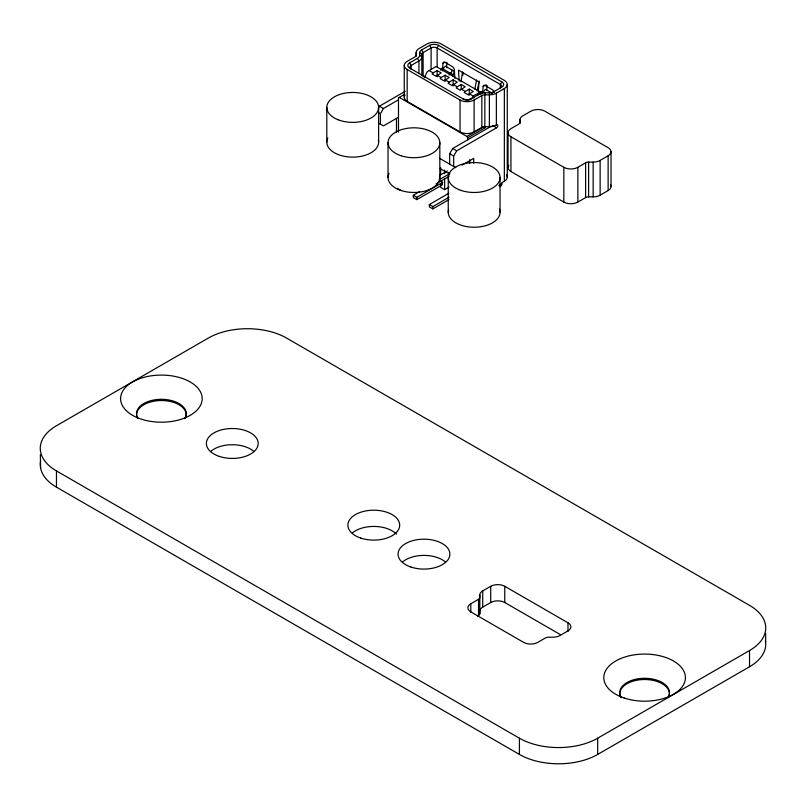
<?xml version="1.0" encoding="UTF-8"?>
<svg xmlns="http://www.w3.org/2000/svg" width="806" height="806" viewBox="0 0 806 806"><rect width="100%" height="100%" fill="white"/><g stroke="black" fill="none" stroke-linecap="round" stroke-linejoin="round"><path stroke-width="1.21" d="M499.327 186.569A5.682 3.274 60 0 0 501.846 183.728L501.846 182.68L504.355 181.229L504.355 88.529A9.934 5.733 0 0 0 504.355 80.419L441.134 43.917A9.934 5.733 0 0 0 427.089 43.917L419.09 48.531A9.934 5.733 0 0 0 416.178 52.561L416.158 55.181A4.262 2.458 0 0 1 414.909 56.914L407.161 61.387A9.934 5.733 0 0 0 407.161 69.497L407.161 101.365L460.055 131.892A9.934 5.733 0 0 0 474.099 131.892L481.847 127.419A4.252 2.458 0 0 1 483.61 126.814A4.735 3.869 60.2 0 1 484.839 127.308L485.403 127.63L485.403 126.703L489.383 126.693A9.934 5.733 0 0 0 496.365 125.011L496.577 124.89A1.773 1.028 -60 0 1 497.836 125.605A1.773 1.028 -60 0 1 496.577 127.781L456.69 150.813L453.677 156.032L453.677 166.459M493.856 91.693A6.388 3.687 0 0 1 489.373 92.771L484.819 92.791A7.808 4.504 0 0 0 479.338 94.111L470.089 99.45A4.262 2.458 0 0 1 464.065 99.45L409.67 68.047A6.388 3.687 0 0 1 409.67 62.828L417.417 58.354A7.808 4.504 0 0 0 419.704 55.191L419.725 52.571A6.388 3.687 0 0 1 421.598 49.982L429.598 45.368A6.388 3.687 0 0 1 438.625 45.358L501.846 81.869A6.388 3.687 0 0 1 501.846 87.078L492.355 92.559A4.262 2.458 0 0 1 490.975 93.093M411.181 68.913A4.262 2.458 0 0 1 411.181 65.437L418.929 60.964A9.934 5.733 0 0 0 421.84 56.934L421.86 54.314A4.262 2.458 0 0 1 423.11 52.581L431.099 47.967A4.262 2.458 0 0 1 437.124 47.967L500.345 84.469A4.262 2.458 0 0 1 500.345 87.945M477.575 616.066L478.542 615.512A4.262 2.458 0 0 0 479.792 613.779L479.812 611.16A9.934 5.733 0 0 1 482.723 607.13L490.713 602.515L490.713 586.294L482.723 590.909A9.934 5.733 0 0 0 479.812 594.929L479.792 597.558A4.262 2.458 0 0 1 478.542 599.281L470.795 603.754A9.934 5.733 0 0 0 470.795 611.875L523.678 642.402A9.934 5.733 0 0 0 537.733 642.402L545.481 637.929A4.262 2.458 0 0 1 548.473 637.214L553.017 637.203A9.934 5.733 0 0 0 559.999 635.521L567.988 630.907A9.934 5.733 0 0 0 567.988 622.796L504.768 586.294A9.934 5.733 0 0 0 490.713 586.294M608.127 190.559L608.127 155.8A9.934 5.733 0 0 0 608.127 147.689L544.906 111.188A9.934 5.733 0 0 0 530.862 111.188L522.862 115.802A9.934 5.733 0 0 0 519.951 119.832L519.93 122.452A4.262 2.458 0 0 1 518.681 124.184L510.933 128.658A9.934 5.733 0 0 0 510.933 136.768L510.933 171.527L563.827 202.064A9.934 5.733 0 0 0 577.872 202.064L585.619 197.591A4.262 2.458 0 0 1 588.612 196.876L593.156 196.855A9.934 5.733 0 0 0 600.138 195.183L608.127 190.559A9.934 5.733 0 0 0 610.616 184.846M484.809 93.294L484.819 92.791M489.363 93.284L489.373 92.771M442.423 70.837L442.988 63.331L444.993 62.173M446.534 67.271L446.907 62.264M482.663 92.761L483.126 86.504L486.139 84.771M486.673 90.443L487.056 85.446M478.25 91.773L479.016 82.011L458.443 70.132L459.249 81.124M460.992 81.799L462.573 71.905M476.598 79.955L474.794 89.073M479.157 81.013L477.202 90.655M452.307 70.193L451.038 73.527M469.545 99.632L472.538 97.728L473.253 96.055L480.275 92.005M453.163 74.757L454.433 71.422L445.275 66.132L442.988 68.943L453.143 74.817A7.143 3.889 -69.5 0 0 452.619 76.389M424.228 77.799L427.291 71.613L436.117 66.515L481.273 92.579L481.273 93.738M378.216 108.286L379.414 106.201L405.287 91.259M380.422 124.164L380.422 113.737L383.434 108.518L398.486 99.823M438.625 45.368L437.124 47.967L437.124 66.797M449.667 164.142L449.667 153.714L452.68 148.495L491.277 126.21M501.846 81.869L500.345 84.469L500.345 88.237M446.937 67.885L447.411 67.361M433.104 72.883L432.107 73.961L436.117 76.278L441.134 72.883L437.124 70.565L433.104 72.883L429.094 70.565M441.134 77.517L440.136 78.595L444.146 80.922L449.164 77.517L445.154 75.2L441.134 77.517L437.124 75.2M449.164 82.152L448.156 83.24L452.176 85.557L457.193 82.152L453.174 79.834L449.164 82.152L445.154 79.834M457.193 86.786L456.186 87.874L460.206 90.191L465.223 86.786L461.203 84.469L457.193 86.786L453.174 84.469M465.223 91.421L464.216 92.509L468.236 94.826L473.253 91.421L469.233 89.103L465.223 91.421L461.203 89.103M404.723 94.252L398.486 97.858L398.486 132.103M398.486 117.213L383.434 125.897L378.417 123.006M407.161 69.497L460.055 100.025A9.934 5.733 0 0 0 474.099 100.025L481.847 95.551A4.262 2.458 0 0 1 484.839 94.836L489.383 94.826A9.934 5.733 0 0 0 496.365 93.143L504.355 88.529M399.282 97.395L466.926 136.446L483.61 126.814M467.732 139.801L467.732 137.836L485.403 127.63M439.895 175.285L447.36 170.973M462.019 165.119L473.747 158.349L473.747 163.316M439.149 179.768L449.808 173.622M441.416 185.41L416.803 199.626L413.287 197.601L413.287 195.284L419.735 191.556M436.076 183.859L449.013 176.393M413.287 195.284L416.803 197.309L442.605 182.408M448.992 187.123L444.65 189.632L440.63 187.314L440.63 183.839L442.756 182.619M448.912 199.626L432.852 208.895L429.346 206.87L429.346 204.553L448.7 193.38M429.346 204.553L432.852 206.578L448.982 197.269M498.843 185.461L501.846 183.728M510.933 136.768L563.827 167.295A9.934 5.733 0 0 0 577.872 167.295L585.619 162.822A4.262 2.458 0 0 1 588.612 162.107L593.156 162.097A9.934 5.733 0 0 0 600.138 160.414L608.127 155.8M56.47 470.926L519.417 738.205A55.352 31.958 0 0 0 597.689 738.205L749.53 650.543A55.352 31.958 0 0 0 749.53 605.346L286.583 338.077A55.352 31.958 0 0 0 208.311 338.077L56.47 425.739A55.352 31.958 0 0 0 56.47 470.926L56.47 487.156L519.417 754.426A55.352 31.958 0 0 0 597.689 754.426L749.53 666.764A55.352 31.958 0 0 0 765.388 640.589M472.538 97.728L474.25 97.798M492.446 93.365L485.424 89.315L483.126 92.126L485.131 93.284M469.233 93.738L473.253 96.055M492.567 125.464L496.577 127.781M379.414 106.201L383.434 108.518M452.68 148.495L456.69 150.813M378.417 112.578L380.422 113.737M449.667 153.714L453.677 156.032M439.602 158.329L455.823 167.698M439.925 168.484L449.657 174.106M440.63 180.947L442.393 181.954L442.393 184.856L440.63 183.839M397.227 188.332L400.743 190.357M490.713 602.515A9.934 5.733 0 0 1 504.768 602.515L560.089 634.453M419.725 52.571L421.86 54.314L421.84 75.744M419.704 55.191L421.84 56.934M429.598 45.368L431.099 47.967L431.099 69.316M421.598 49.982L423.11 52.581L423.11 76.439M466.926 136.446L467.732 137.836M417.417 58.354L418.929 60.964L418.929 73.507M409.67 62.828L411.181 65.437L411.181 69.205M462.815 72.701L462.997 75.139M454.927 78.383L454.332 69.88A2.841 1.642 60 0 0 452.337 66.606L444.993 62.364A2.841 1.642 60 0 0 442.988 63.331M40.612 468.135L40.33 454.796M765.67 633.647L765.67 641.757M749.53 650.543L749.53 666.764M611.039 151.77L611.039 186.539M600.138 160.414L600.138 195.183M597.689 738.205L597.689 754.426M593.156 162.097L593.156 196.855M588.612 162.107L588.612 196.876M585.619 162.822L585.619 197.591M577.872 167.295L577.872 202.064M567.988 622.796L567.988 631.531M563.827 167.295L563.827 202.064M519.951 119.832L519.951 123.55M519.417 738.205L519.417 754.426M508.032 132.678L508.032 167.446M507.266 84.469L507.266 177.179M504.768 586.294L504.768 602.515M500.052 177.481L500.052 212.25M496.365 93.143L496.365 125.011M489.383 94.826L489.383 126.693M484.839 94.836L484.839 127.308M482.723 590.909L482.723 607.13M481.847 95.551L481.847 127.419M479.812 594.929L479.792 613.779M478.542 599.281L478.542 615.512M474.099 100.025L474.099 131.892M470.795 603.754L470.795 612.489M469.737 159.648L469.737 163.275M469.233 89.103L469.233 95.32M461.203 84.469L461.203 89.436M460.055 100.025L460.055 131.892M453.174 79.834L453.174 86.041M448.66 172.434L448.66 176.091M448.247 177.552L448.247 212.321M445.154 75.2L445.154 81.406M444.65 170.116L444.65 173.774M444.65 178.66L444.65 189.632M440.63 167.739L440.63 174.942M439.834 142.722L439.834 177.491M437.124 70.565L437.124 76.772M432.852 206.578L432.852 208.895M416.803 197.309L416.803 199.626M416.178 52.561L416.178 56.239M404.259 65.437L404.259 97.304M396.481 118.694L396.481 132.355M388.029 142.793L388.029 177.552M378.619 107.379L378.619 142.138M326.813 107.45L326.813 142.209M477.837 94.977A9.934 5.733 0 0 1 482.411 93.476M449.164 75.029A11.334 7.113 -58 0 1 450.191 73.094M480.628 93.567A11.334 8.332 -49.4 0 1 481.907 91.39M440.6 70.142A11.334 8.332 -49.4 0 1 441.759 68.218M407.161 101.365A9.934 5.733 0 0 1 405.015 95.108M471.591 98.584A6.388 3.687 0 0 1 462.563 98.584M506.511 174.983A9.934 5.733 0 0 1 504.355 181.229M483.126 86.504A2.841 1.642 60 0 1 485.131 85.537L492.476 89.778A2.841 1.642 60 0 1 494.35 92.358M510.933 171.527A9.934 5.733 0 0 1 508.788 165.28M138.118 418.657A24.835 14.337 0 0 1 161.391 399.302A24.835 14.337 0 0 1 184.665 418.657M137.08 417.81A24.835 14.337 0 0 1 161.391 400.532A24.835 14.337 0 0 1 185.702 417.81M621.335 697.643A24.835 14.337 0 0 1 644.609 678.289A24.835 14.337 0 0 1 667.882 697.643M620.298 696.797A24.835 14.337 0 0 1 644.609 679.518A24.835 14.337 0 0 1 668.92 696.797M56.47 487.156A55.352 31.958 0 0 1 40.612 460.982M402.627 561.883A25.903 14.951 0 0 1 445.315 561.883M352.454 532.907A25.903 14.951 0 0 1 396.441 534.126M210.95 451.209A25.903 14.951 0 0 1 253.628 451.209M378.357 140.053A25.903 14.951 0 0 1 350.872 157.089A25.903 14.951 0 0 1 327.861 137.967M439.572 175.396A25.903 14.951 0 0 1 412.088 192.433A25.903 14.951 0 0 1 389.086 173.31M499.458 209.107A25.903 14.951 0 0 1 475.066 227.232A25.903 14.951 0 0 1 448.509 210.154M137.443 417.72A40.804 23.555 0 0 0 201.974 401.076A40.804 23.555 0 0 0 144.748 377.137A40.804 23.555 0 0 0 137.443 417.72M624.207 698.036A40.804 23.555 0 0 0 685.412 677.634A40.804 23.555 0 0 0 624.207 657.233A40.804 23.555 0 0 0 624.207 698.036M411.02 567.081A25.903 14.951 0 0 0 449.869 554.125A25.903 14.951 0 0 0 411.02 541.179A25.903 14.951 0 0 0 411.02 567.081M360.836 538.106A25.903 14.951 0 0 0 399.695 525.159A25.903 14.951 0 0 0 360.836 512.203A25.903 14.951 0 0 0 360.836 538.106M219.343 456.418A25.903 14.951 0 0 0 258.192 443.461A25.903 14.951 0 0 0 219.343 430.515A25.903 14.951 0 0 0 219.343 456.418M338.198 119.802A25.903 14.951 0 0 0 378.548 108.478A25.903 14.951 0 0 0 341.401 93.959A25.903 14.951 0 0 0 338.198 119.802M400.985 155.709A25.903 14.951 0 0 0 439.834 142.753A25.903 14.951 0 0 0 400.985 129.806A25.903 14.951 0 0 0 400.985 155.709M461.193 190.468A25.903 14.951 0 0 0 500.052 177.522A25.903 14.951 0 0 0 461.193 164.565A25.903 14.951 0 0 0 461.193 190.468"/></g></svg>
